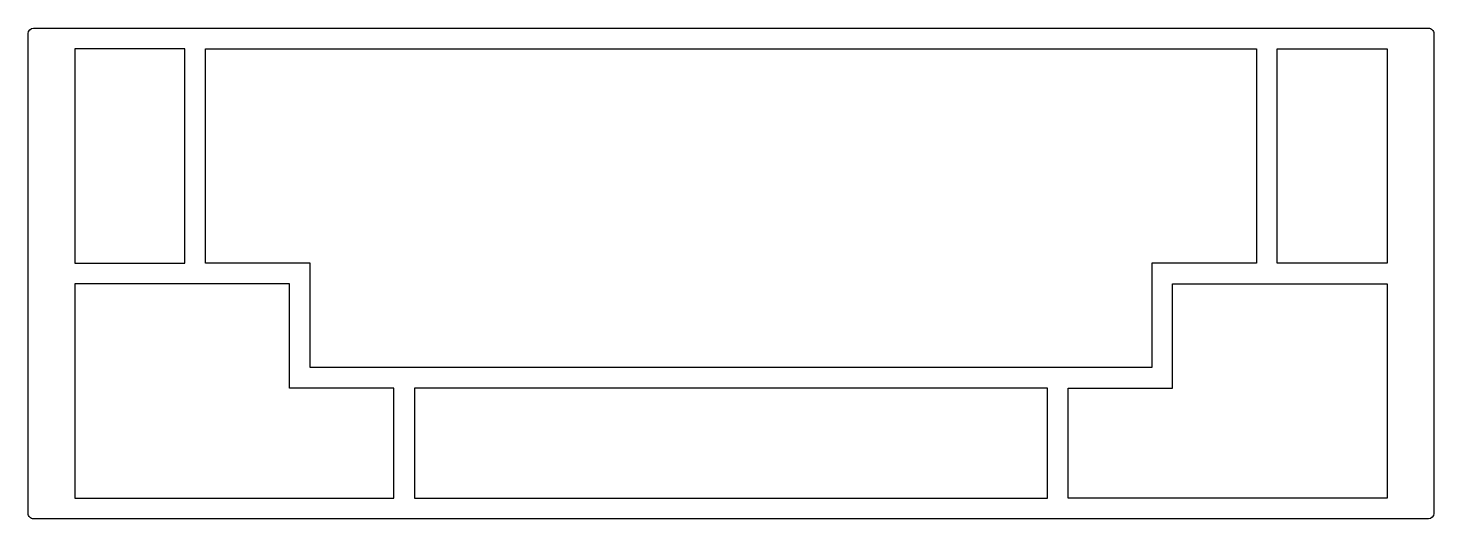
# Model space of a CAD drawing. Header units: millimetres. Extents: x -35 to 221, y 96 to 185.
import ezdxf

# ---------------------------------------------------------------- set-up
doc = ezdxf.new("R2010")
doc.units = ezdxf.units.MM
doc.layers.add('Layer_1', color=7, linetype='CONTINUOUS')

msp = doc.modelspace()

# ---------------------------------------------------------------- linework, layer by layer
at = {"layer": 'Layer_1', "color": 7}
for p, q in [((-33.9842, 185.35975), (220.1908, 185.35975)), ((-34.9847, 96.8722), (-34.9842, 184.35975)), ((221.1913, 184.3598), (221.1908, 96.87225)), ((-26.4592, 181.59725), (-26.4592, 142.49725)), ((-6.4092, 181.59725), (-26.4592, 181.59725)), ((-6.4092, 142.49725), (-6.4092, 181.59725)), ((-2.6467, 181.59725), (188.8533, 181.59725)), ((-2.6467, 142.49725), (-2.6467, 181.59725)), ((188.8533, 181.59725), (188.8533, 142.49725)), ((192.6158, 142.49725), (192.6158, 181.59725)), ((192.6158, 181.59725), (212.6658, 181.59725)), ((212.6658, 181.59725), (212.6658, 142.49725)), ((-26.4592, 142.49725), (-6.4092, 142.49725)), ((16.4033, 142.49725), (-2.6467, 142.49725)), ((16.4033, 123.44725), (16.4033, 142.49725)), ((188.8533, 142.49725), (169.8033, 142.49725)), ((169.8033, 142.49725), (169.8033, 123.44725)), ((212.6658, 142.49725), (192.6158, 142.49725)), ((-26.4592, 138.73475), (-26.4592, 99.63475)), ((12.6408, 138.73475), (-26.4592, 138.73475)), ((12.6408, 119.68475), (12.6408, 138.73475)), ((173.5658, 119.68475), (173.5658, 138.73475)), ((173.5658, 138.73475), (212.6658, 138.73475)), ((212.6658, 138.73475), (212.6658, 99.63475)), ((169.8033, 123.44725), (16.4033, 123.44725)), ((31.6908, 119.68475), (12.6408, 119.68475)), ((31.6908, 99.63475), (31.6908, 119.68475)), ((35.4533, 119.68475), (35.4533, 99.63475)), ((150.7533, 119.68475), (35.4533, 119.68475)), ((150.7533, 99.63475), (150.7533, 119.68475)), ((154.5158, 99.63475), (154.5158, 119.68475)), ((154.5158, 119.68475), (173.5658, 119.68475)), ((-26.4592, 99.63475), (31.6908, 99.63475)), ((35.4533, 99.63475), (150.7533, 99.63475)), ((212.6658, 99.63475), (154.5158, 99.63475)), ((220.1913, 95.8722), (-33.9842, 95.87225))]:
    msp.add_line(p, q, dxfattribs=at)
for points in [[(-34.9842, 184.35975), (-34.984228, 184.911859), (-34.536809, 185.359524), (-33.9847, 185.3598)], [(220.1908, 185.35975), (220.456094, 185.359883), (220.710569, 185.254591), (220.898212, 185.067051)], [(220.898212, 185.067051), (221.085855, 184.879511), (221.191287, 184.625094), (221.1913, 184.3598)], [(-34.691612, 96.164949), (-34.879255, 96.352489), (-34.984687, 96.606906), (-34.9847, 96.8722)], [(-33.9842, 95.87225), (-34.249494, 95.872117), (-34.503969, 95.977409), (-34.691612, 96.164949)], [(221.1908, 96.87225), (221.190828, 96.320141), (220.743409, 95.872476), (220.1913, 95.8722)]]:
    msp.add_open_spline(points, degree=3, dxfattribs=at)

doc.saveas('drawing.dxf')
